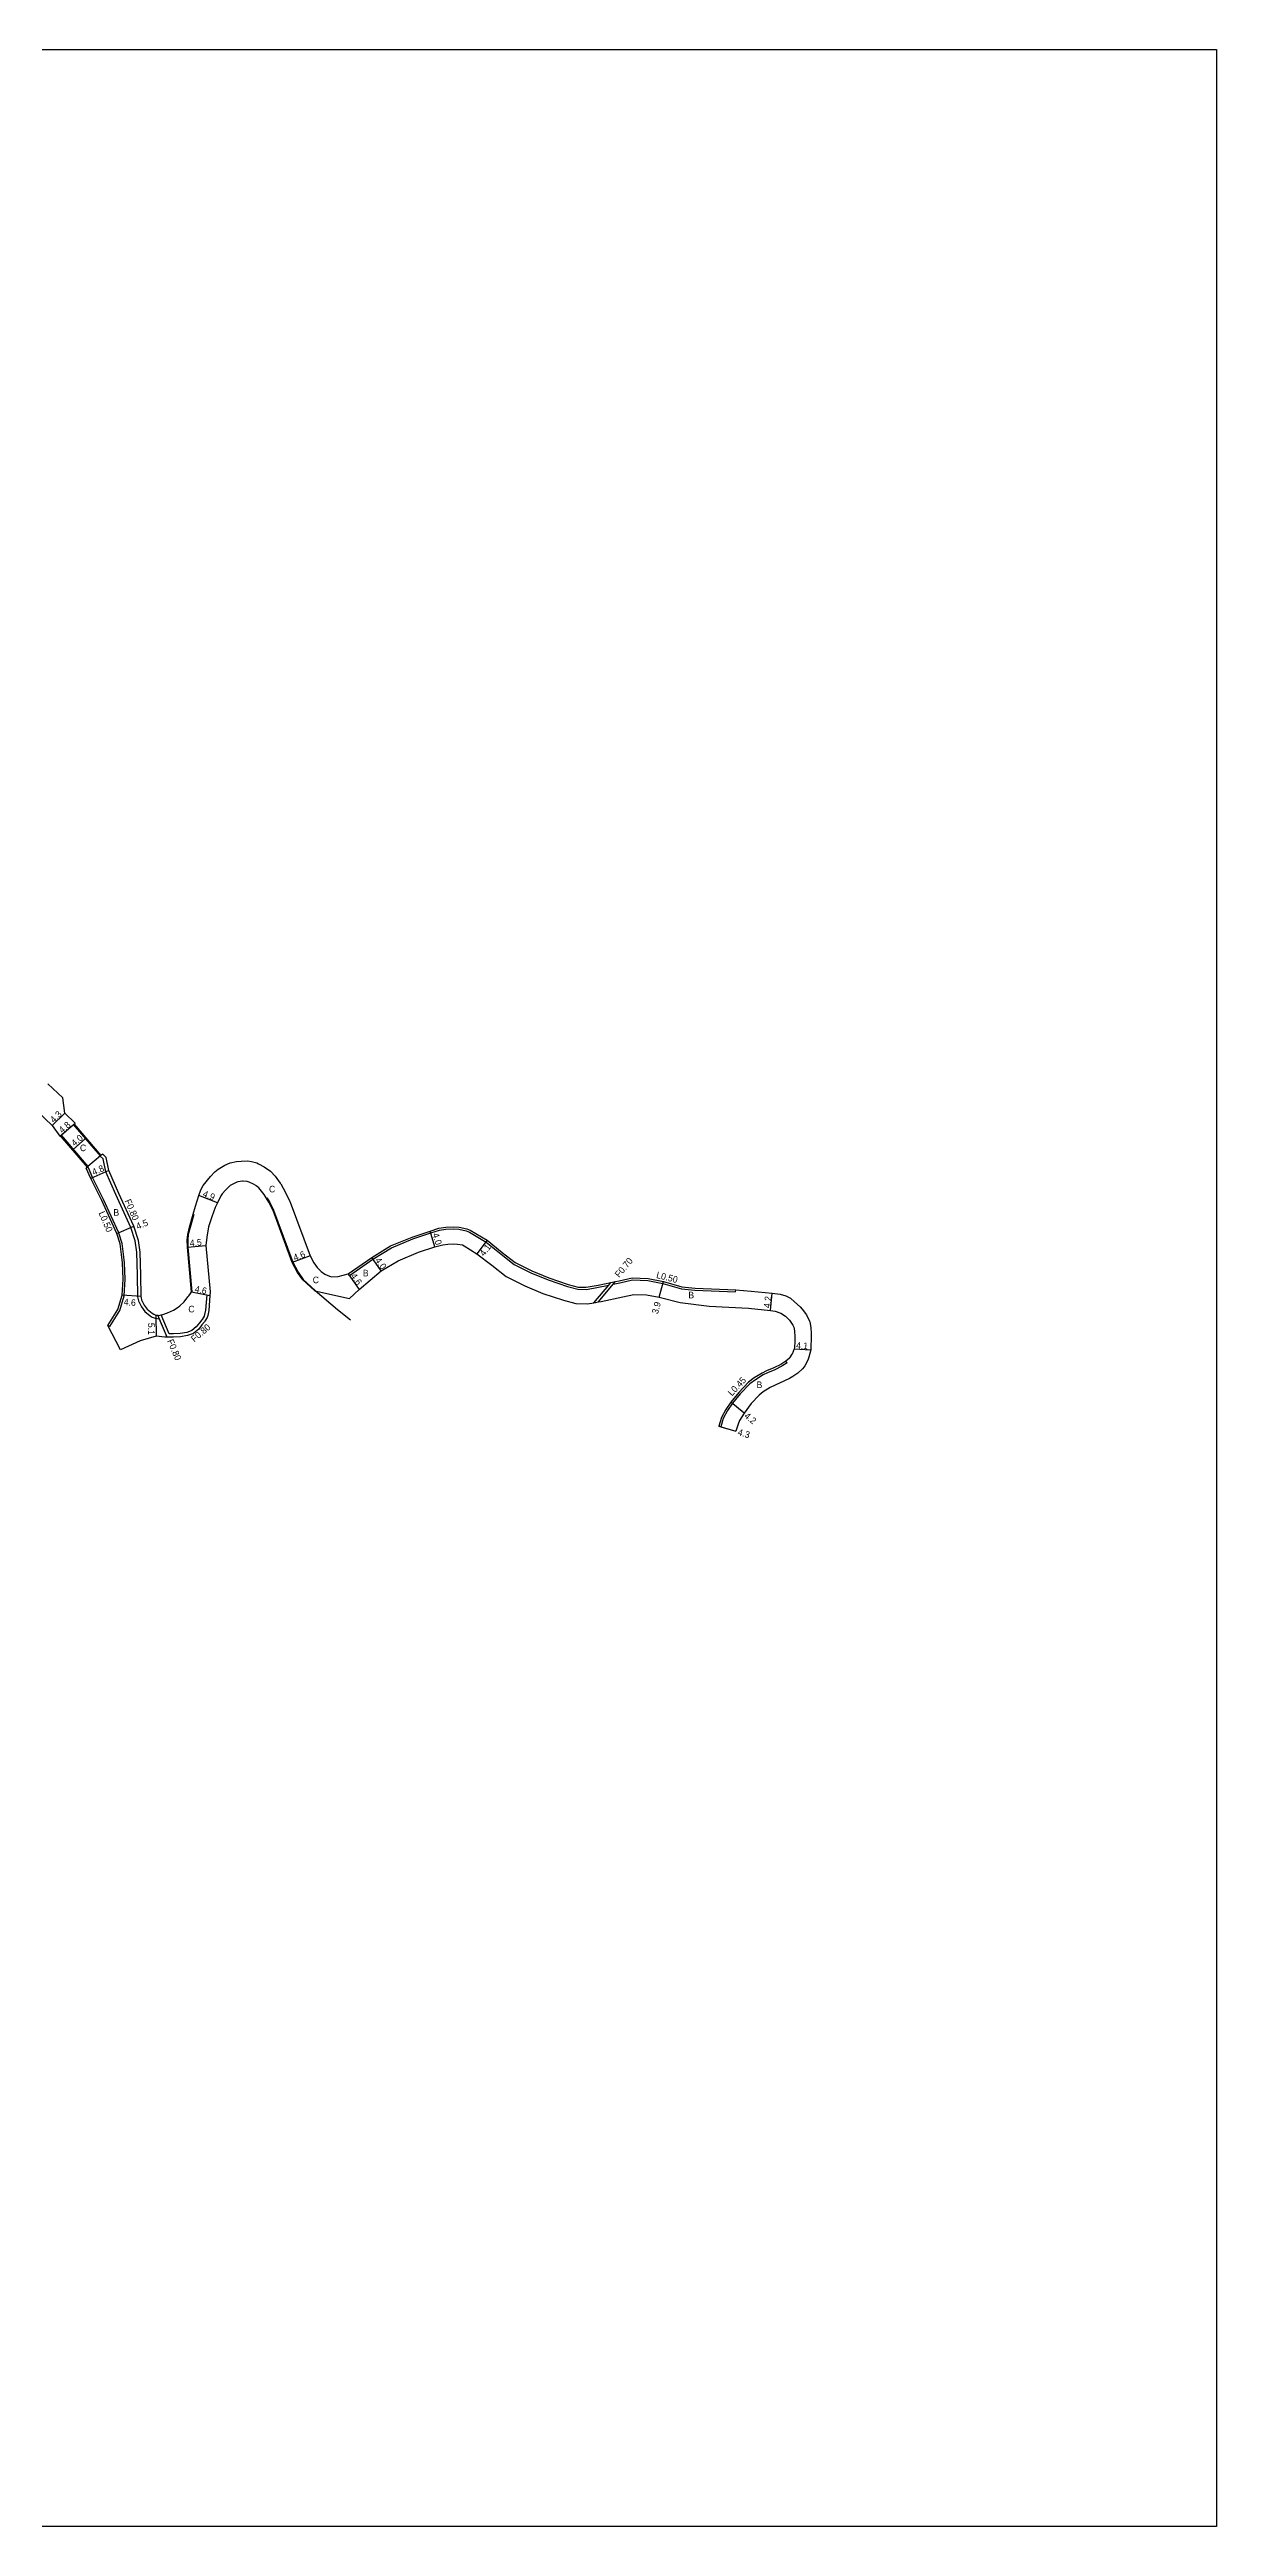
# Model space of a CAD drawing. Header units: metres. Extents: x -24000 to -20800, y -105000 to -102000.
# Drawn here: x -21083 to -20800, y -104400 to -103800 of the extents above; entities that cross this region are included whole.
import ezdxf

# ---------------------------------------------------------------- set-up
doc = ezdxf.new("R2010")
doc.units = ezdxf.units.M
doc.header["$LTSCALE"] = 2.5
for name, color, linetype in [('側溝・桝', 7, 'Continuous'), ('図郭', 7, 'Continuous'), ('幅員', 7, 'Continuous'), ('歩道・分離帯・安全施設', 7, 'Continuous'), ('舗装', 7, 'Continuous'), ('道路', 7, 'Continuous')]:
    doc.layers.add(name, color=color, linetype=linetype)
doc.styles.get("Standard").update_dxf_attribs({"font": ''})
doc.styles.get('Standard').set_extended_font_data('@MS PGothic')

msp = doc.modelspace()

# ---------------------------------------------------------------- linework, layer by layer
at = {"layer": '側溝・桝'}
for points in [[(-21061.07, -104103.44), (-21061.39, -104102.16), (-21061.43, -104096.93), (-21061.64, -104091.35), (-21062.02, -104088.61), (-21063.07, -104085.33), (-21066.72, -104077.39), (-21069.13, -104071.88), (-21069.77, -104068.74), (-21070.54, -104068.07), (-21070.44, -104067.98)], [(-21068.21, -104109.35), (-21065.74, -104105.42), (-21064.68, -104101.86), (-21064.48, -104097.89), (-21064.62, -104093.91), (-21064.82, -104091.81), (-21065.19, -104089.21), (-21065.98, -104086.69), (-21065.99, -104086.63), (-21069.68, -104078.6), (-21072.35, -104073.24), (-21073.27, -104071.07), (-21073.53, -104070.64)], [(-21010.12, -104096.98), (-21004.41, -104093.01), (-20999.89, -104090.26), (-20994.77, -104088.12), (-20990.42, -104086.67), (-20988.32, -104086.03), (-20986.71, -104085.78), (-20984.93, -104085.7), (-20983.6, -104085.75), (-20981.8, -104086.17), (-20981.04, -104086.46), (-20977, -104088.86), (-20973.37, -104091.8), (-20970.22, -104094.28), (-20966.12, -104096.31), (-20961.99, -104098.03), (-20957.26, -104099.6), (-20954.75, -104100.26), (-20952.68, -104100.33), (-20949.75, -104099.82), (-20947.28, -104099.3)], [(-21010.12, -104096.98), (-21010.41, -104096.57)], [(-20950.86, -104103.57), (-20947.28, -104099.3), (-20946.76, -104098.68)], [(-20949.79, -104103.38), (-20946.17, -104099.06), (-20945.65, -104098.44)], [(-20946.17, -104099.06), (-20944.61, -104098.74), (-20941.54, -104098.05), (-20937.78, -104098.17), (-20934.14, -104098.91), (-20929.62, -104100.18), (-20926.39, -104100.52)], [(-21061.07, -104103.44), (-21060.51, -104104.57), (-21059.71, -104105.66), (-21058.39, -104106.74), (-21057.88, -104107.05), (-21057.19, -104107.33), (-21056.63, -104107.39), (-21056.25, -104107.43), (-21056.19, -104107.42)], [(-21044.69, -104101.68), (-21045.01, -104105.33), (-21045.22, -104106.43), (-21045.35, -104106.8), (-21045.81, -104107.61), (-21045.91, -104107.75), (-21046.48, -104108.46), (-21047.21, -104109.39), (-21048.29, -104110.3), (-21048.45, -104110.4), (-21049.54, -104110.75), (-21051.14, -104111.01), (-21052.76, -104111.13), (-21053.77, -104111.11)], [(-21044.69, -104101.68), (-21043.9, -104101.84)], [(-20926.39, -104100.52), (-20916.54, -104100.94)], [(-20916.54, -104100.94), (-20916.51, -104100.44)], [(-21068.21, -104109.35), (-21068.64, -104109.08)], [(-21054.3, -104111.91), (-21056.19, -104107.42)], [(-21053.77, -104111.11), (-21055.71, -104106.51)], [(-20904.05, -104118.14), (-20904.35, -104117.74)], [(-20904.05, -104118.14), (-20904.07, -104118.16), (-20905.09, -104118.81), (-20905.31, -104118.94), (-20907.05, -104119.8), (-20908.8, -104120.54), (-20909.85, -104121.07), (-20911.74, -104122.21), (-20913.11, -104123.22), (-20915.39, -104125.66), (-20917.28, -104127.92), (-20918.49, -104129.71), (-20919.51, -104131.59), (-20920.1, -104133.6)], [(-20920.1, -104133.6), (-20920.58, -104133.46)]]:
    msp.add_lwpolyline(points, dxfattribs=at)
at = {"layer": '図郭'}
msp.add_lwpolyline([(-21600, -103800), (-20800, -103800), (-20800, -104400), (-21600, -104400)], close=True, dxfattribs=at)
at = {"layer": '幅員'}
for points in [[(-21082.15, -104060.64), (-21079.07, -104057.64)], [(-21080.25, -104063.22), (-21076.61, -104060.09)], [(-21077.07, -104066.41), (-21074.03, -104063.81)], [(-21068.4, -104071.54), (-21072.79, -104073.49)], [(-21042.06, -104079.34), (-21046.63, -104077.57)], [(-21066.46, -104086.8), (-21062.33, -104085.03)], [(-20989.4, -104090.02), (-20990.57, -104086.2)], [(-21049.38, -104090.08), (-21044.89, -104089.72)], [(-21019.66, -104092.19), (-21023.97, -104093.81)], [(-21002.4, -104095.88), (-21004.68, -104092.59)], [(-20976.72, -104088.45), (-20979.23, -104091.69)], [(-21010.41, -104096.57), (-21007.78, -104100.34)], [(-20935.04, -104102.19), (-20934.02, -104098.42)], [(-21060.59, -104102.06), (-21065.18, -104101.77)], [(-21048.41, -104100.93), (-21043.9, -104101.84)], [(-20908.08, -104105.46), (-20907.65, -104101.28)], [(-21056.99, -104106.55), (-21056.95, -104111.65)], [(-20902.37, -104114.74), (-20898.28, -104114.99)], [(-20914.45, -104130.3), (-20917.68, -104127.62)], [(-20920.58, -104133.46), (-20916.45, -104134.67)]]:
    msp.add_lwpolyline(points, dxfattribs=at)
at = {"layer": '歩道・分離帯・安全施設'}
for points in [[(-21030.14, -104078.12), (-21029.51, -104079.15), (-21028.49, -104081.13), (-21023.83, -104093.75), (-21022.53, -104096.13), (-21021.3, -104097.96), (-21018.43, -104100.58), (-21012.99, -104105.2), (-21009.85, -104107.72)], [(-21047.82, -104082.17), (-21048.72, -104085.31), (-21049.15, -104087.08), (-21049.26, -104088.31), (-21049.23, -104090.07), (-21048.26, -104100.92)]]:
    msp.add_lwpolyline(points, dxfattribs=at)
at = {"layer": '舗装'}
for points in [[(-21010.41, -104096.57), (-21007.78, -104100.34)], [(-21054.3, -104111.91), (-21056.54, -104106.6)]]:
    msp.add_lwpolyline(points, dxfattribs=at)
at = {"layer": '道路'}
for points in [[(-21076.61, -104060.09), (-21079.07, -104057.64), (-21079.56, -104053.96), (-21083.22, -104050.58)], [(-21089.2, -104053.96), (-21082.15, -104060.64), (-21080.25, -104063.22), (-21080, -104063.01), (-21073.48, -104070.59), (-21073.53, -104070.64), (-21073.59, -104070.69), (-21073.89, -104071.01)], [(-21069.88, -104067.59), (-21070.33, -104067.89), (-21070.44, -104067.98), (-21076.96, -104060.4), (-21076.85, -104060.3), (-21076.61, -104060.09)], [(-21060.32, -104103.16), (-21060.59, -104102.06), (-21060.63, -104096.91), (-21060.85, -104091.28), (-21061.24, -104088.47), (-21062.33, -104085.03), (-21065.99, -104077.07), (-21068.4, -104071.54), (-21069.05, -104068.39), (-21069.88, -104067.59)], [(-21047.96, -104082.13), (-21047.41, -104080.21), (-21046.63, -104077.57), (-21046.13, -104076.26), (-21045.59, -104075.21), (-21043.78, -104072.99), (-21042.69, -104071.85), (-21041.9, -104071.19), (-21040.31, -104070.22), (-21038.98, -104069.66), (-21037.49, -104069.34), (-21036.33, -104069.24), (-21034.69, -104069.23), (-21033.84, -104069.33), (-21032.57, -104069.72), (-21032.16, -104069.89), (-21030.76, -104070.63), (-21029.24, -104071.73), (-21028.12, -104072.87), (-21026.87, -104074.59), (-21026.74, -104074.79), (-21025.59, -104076.87), (-21024.56, -104079.01), (-21024.45, -104079.23), (-21019.66, -104092.19), (-21018.73, -104093.89), (-21017.91, -104095.03), (-21016.97, -104096.03), (-21016.11, -104096.67), (-21014.92, -104097.17), (-21014.4, -104097.28), (-21012.82, -104097.23)], [(-21065.62, -104114.97), (-21068.64, -104109.08), (-21066.2, -104105.21), (-21065.18, -104101.77), (-21064.98, -104097.88), (-21065.12, -104093.94), (-21065.31, -104091.87), (-21065.68, -104089.3), (-21066.46, -104086.82), (-21066.46, -104086.8), (-21070.14, -104078.81), (-21072.79, -104073.49), (-21073.89, -104071.01)], [(-21030.26, -104078.19), (-21030.8, -104077.32), (-21032.03, -104075.76), (-21032.68, -104075.25), (-21032.83, -104075.15), (-21033.36, -104074.85), (-21034.38, -104074.36), (-21034.92, -104074.19), (-21035.84, -104074.14), (-21036.03, -104074.15), (-21037.13, -104074.29), (-21037.42, -104074.37), (-21038.65, -104074.97), (-21039.01, -104075.21), (-21039.92, -104076.04), (-21040.18, -104076.32), (-21040.98, -104077.22), (-21041.3, -104077.7), (-21042.06, -104079.34), (-21042.66, -104080.49), (-21043.49, -104082.75), (-21044.29, -104085.2), (-21044.63, -104087.7), (-21044.89, -104089.72), (-21043.87, -104100.9), (-21043.9, -104101.84)], [(-21018.53, -104100.69), (-21021.41, -104098.06), (-21022.66, -104096.21), (-21023.97, -104093.81), (-21028.63, -104081.2), (-21029.64, -104079.22), (-21030.26, -104078.19)], [(-21048.41, -104100.93), (-21049.38, -104090.08), (-21049.41, -104088.3), (-21049.3, -104087.05), (-21048.86, -104085.27), (-21047.96, -104082.13)], [(-21012.82, -104097.23), (-21010.41, -104096.57), (-21004.68, -104092.59), (-21000.12, -104089.81), (-20994.94, -104087.65), (-20990.57, -104086.2), (-20988.44, -104085.54), (-20986.76, -104085.28), (-20984.93, -104085.2), (-20983.53, -104085.26), (-20981.66, -104085.69), (-20980.82, -104086.01), (-20976.72, -104088.45), (-20973.06, -104091.41), (-20969.95, -104093.85), (-20965.91, -104095.86), (-20961.81, -104097.57), (-20957.11, -104099.12), (-20954.67, -104099.76), (-20952.71, -104099.83), (-20949.85, -104099.32), (-20946.76, -104098.68), (-20945.65, -104098.44), (-20944.72, -104098.25), (-20941.58, -104097.55), (-20937.72, -104097.67), (-20934.02, -104098.42), (-20929.52, -104099.68), (-20926.34, -104100.02)], [(-21018.53, -104100.69), (-21010.13, -104102.52), (-21007.78, -104100.34), (-21002.4, -104095.88), (-20998.29, -104093.39), (-20993.41, -104091.35), (-20989.4, -104090.02), (-20987.45, -104089.52), (-20986.26, -104089.37), (-20984.89, -104089.33), (-20983.94, -104089.38), (-20982.72, -104089.58), (-20982.27, -104089.76), (-20979.23, -104091.69), (-20975.6, -104094.5), (-20972.1, -104097.25), (-20967.57, -104099.5), (-20963.21, -104101.32), (-20958.25, -104102.96), (-20955.26, -104103.75), (-20952.43, -104103.84), (-20950.86, -104103.57), (-20949.79, -104103.38), (-20949.09, -104103.25), (-20943.86, -104102.16), (-20941.21, -104101.57), (-20938.12, -104101.66), (-20935.04, -104102.19), (-20929.95, -104103.53), (-20922.95, -104104.42)], [(-21043.9, -104101.84), (-21044.22, -104105.44), (-21044.45, -104106.63), (-21044.61, -104107.13), (-21045.13, -104108.04), (-21045.27, -104108.23), (-21045.85, -104108.95), (-21046.63, -104109.95), (-21047.81, -104110.95), (-21048.1, -104111.13), (-21049.36, -104111.54), (-21051.05, -104111.8), (-21052.73, -104111.93), (-21053.43, -104111.92), (-21054.3, -104111.91), (-21054.83, -104111.9), (-21056.95, -104111.65), (-21060.82, -104112.83), (-21065.62, -104114.97)], [(-21060.32, -104103.16), (-21059.82, -104104.15), (-21059.13, -104105.11), (-21057.93, -104106.08), (-21057.52, -104106.33), (-21056.99, -104106.55), (-21056.54, -104106.6), (-21056.29, -104106.63), (-21055.71, -104106.51), (-21055.31, -104106.42), (-21054.16, -104106.01), (-21052.78, -104105.37), (-21051.63, -104104.62), (-21051.24, -104104.35), (-21050.17, -104103.34), (-21049.24, -104102.18), (-21049.01, -104101.87), (-21048.62, -104101.37), (-21048.41, -104100.93)], [(-20926.34, -104100.02), (-20916.51, -104100.44), (-20912.73, -104100.8), (-20907.65, -104101.28), (-20905.73, -104101.5), (-20904.35, -104101.9), (-20903.26, -104102.5), (-20902.24, -104103.36), (-20900.89, -104104.58), (-20900.39, -104105.13), (-20899.37, -104106.51), (-20898.62, -104108.06), (-20898.57, -104108.19), (-20898.28, -104109.57), (-20898.19, -104110.99), (-20898.18, -104111.43), (-20898.28, -104114.99), (-20898.75, -104116.79), (-20899.03, -104117.49), (-20899.76, -104118.82), (-20899.92, -104119.06), (-20900.34, -104119.6), (-20901.41, -104120.61), (-20902.64, -104121.44), (-20903.49, -104121.95), (-20908.13, -104124.13), (-20909.86, -104125.18), (-20910.84, -104125.92), (-20912.77, -104127.98), (-20914.45, -104130.3), (-20915.6, -104132.09), (-20915.93, -104133), (-20916.45, -104134.67)], [(-20922.95, -104104.42), (-20913.39, -104104.92), (-20908.08, -104105.46), (-20906.91, -104105.65), (-20905.78, -104105.98), (-20905.6, -104106.07), (-20904.4, -104106.86), (-20903.46, -104107.79), (-20902.65, -104109.02), (-20902.44, -104109.51), (-20902.26, -104110.39), (-20902.23, -104110.61), (-20902.19, -104111.57), (-20902.16, -104112.98), (-20902.29, -104114.39), (-20902.37, -104114.74), (-20902.86, -104116.02), (-20902.87, -104116.02), (-20903.45, -104116.92), (-20903.49, -104116.96), (-20904.35, -104117.74), (-20904.36, -104117.75), (-20905.36, -104118.38), (-20905.55, -104118.5), (-20907.25, -104119.35), (-20909.01, -104120.09), (-20910.1, -104120.63), (-20912.02, -104121.79), (-20913.44, -104122.85), (-20915.76, -104125.33), (-20917.68, -104127.62), (-20918.92, -104129.45), (-20919.97, -104131.39), (-20919.97, -104131.4), (-20920.58, -104133.46)], [(-20920.58, -104133.46), (-20920.1, -104133.6), (-20916.45, -104134.67)]]:
    msp.add_lwpolyline(points, dxfattribs=at)
for points in [[(-21073.59, -104070.69), (-21080.11, -104063.1), (-21080, -104063.01), (-21073.48, -104070.59), (-21073.53, -104070.64)], [(-21080, -104063.01), (-21076.96, -104060.4), (-21070.44, -104067.98), (-21073.48, -104070.59)], [(-21070.44, -104067.98), (-21076.96, -104060.4), (-21076.85, -104060.3), (-21070.33, -104067.89)]]:
    msp.add_lwpolyline(points, close=True, dxfattribs=at)

# ---------------------------------------------------------------- texts
at = {"layer": '側溝・桝'}
for s, rotation, p in [('L0.50', 293.19179, (-21070.94, -104081.82)), ('F0.80', 293.19179, (-21064.63, -104078.89)), ('F0.70', 49.97803, (-20944.74, -104097.6)), ('L0.50', 345.99945, (-20935.87, -104097.55)), ('F0.80', 40.13532, (-21047.69, -104113.23)), ('F0.80', 292.81899, (-21054.31, -104112.81)), ('L0.45', 46.89762, (-20917.42, -104126.29))]:
    msp.add_text(s, height=1.6, rotation=rotation, dxfattribs=at).set_placement(p)
at = {"layer": '幅員'}
for s, rotation, p in [('4.3', 44.31365, (-21081.74, -104060.1)), ('4.8', 40.66543, (-21079.71, -104062.63)), ('4.0', 40.66545, (-21076.71, -104065.78)), ('4.8', 23.91086, (-21072.05, -104072.77)), ('4.9', 338.83602, (-21045.8, -104077.79)), ('4.5', 23.1905, (-21061.39, -104085.9)), ('4.0', 287.03655, (-20990.04, -104086.95)), ('4.5', 4.59735, (-21048.74, -104089.93)), ('4.6', 20.61026, (-21023.35, -104093.47)), ('4.0', 304.78613, (-21003.99, -104093.3)), ('4.1', 52.13793, (-20977.48, -104092.44)), ('4.6', 348.63928, (-21047.7, -104100.97)), ('4.6', 304.89366, (-21009.93, -104097.09)), ('4.6', 356.41632, (-21064.84, -104104.17)), ('3.9', 74.82761, (-20935.36, -104106.4)), ('4.2', 84.18247, (-20908.13, -104104.95)), ('5.1', 270.44083, (-21058.91, -104108.45)), ('4.1', 356.52512, (-20901.92, -104114.67)), ('4.3', 343.5901, (-20916.15, -104135.6)), ('4.2', 320.28184, (-20914.58, -104131.24))]:
    msp.add_text(s, height=1.6, rotation=rotation, dxfattribs=at).set_placement(p)
at = {"layer": '舗装'}
for s, p in [('C', (-21075.41, -104066.85)), ('C', (-21029.6, -104076.84)), ('B', (-21067.31, -104082.5)), ('C', (-21019.01, -104098.84)), ('B', (-21006.87, -104097.17)), ('C', (-21049.15, -104105.91)), ('B', (-20927.98, -104102.5)), ('B', (-20911.45, -104124.24))]:
    msp.add_text(s, height=1.6, dxfattribs=at).set_placement(p)

doc.saveas('drawing.dxf')
